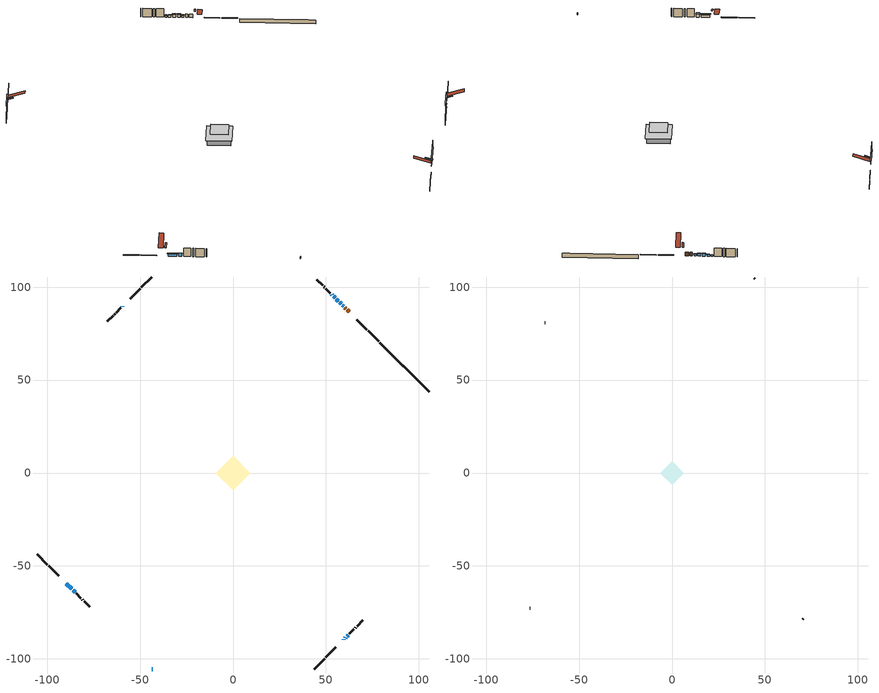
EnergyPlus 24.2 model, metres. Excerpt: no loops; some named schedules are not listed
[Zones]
conditioned space
 floor adiabatic (AdiabaticFloorConstruction): -9.16,0 0,9.16 9.16,0 0,-9.16 z2.75
 floor foundation (Slab1 construction): -6.63,1.58 -1.58,6.63 6.63,-1.58 1.58,-6.63 z-2.03
 wall outside (RimJoist1 construction): 43.69,-105.48 49.28,-99.89 / -105.48,-43.69 -99.89,-49.28 / -43.69,105.48 -49.28,99.89 / 78.31,70.86 72.72,76.45 z0.31:0.61
 wall outside (RimJoist2 construction): 49.94,-99.23 55.37,-93.8 / -99.23,-49.94 -93.8,-55.37 / -49.94,99.23 -55.37,93.8 / 72.07,77.1 66.63,82.54 z0.31:0.61
 wall outside (AdiabaticWallConstruction 1): 62.5,86.67 61.41,87.76 / 60.76,88.41 60.13,89.04 z0.31:2.34
 wall outside (AdiabaticWallConstruction): -43.69,-105.48 -43.32,-105.48 z0.31:1.53; -89.67,-59.5 -86.76,-62.41 z0.31:1.48; -59.5,89.67 -59.71,89.46 / 59.5,-89.67 59.71,-89.46 z0.31:0.67; 59.48,89.69 58.79,90.38 / 54.92,94.25 54.09,95.08 z0.31:1.28; 58.14,91.03 57.33,91.84 / 56.67,92.5 55.58,93.59 z0.31:1.76; 60.36,-88.81 60.76,-88.41 / -86.1,-63.07 -84.99,-64.18 z0.31:2.01; 61.41,-87.76 61.95,-87.22 z0.31:1.89; 53.44,95.73 53.04,96.13 z0.31:1.17
 wall outside (Wall1 construction): 62.61,-86.56 65.08,-84.09 / -84.33,-64.84 -81.86,-67.31 / -60.36,88.81 -62.84,86.33 / 52.39,96.78 49.91,99.26 z0.31:5.19
 wall outside (Wall2 construction): 65.74,-83.43 66.13,-83.04 / -81.2,-67.97 -80.81,-68.36 / -63.49,85.68 -63.89,85.28 / 49.26,99.91 48.86,100.31 z0.31:5.19
 wall outside (Wall3 construction): 66.79,-82.38 69.83,-79.34 / -80.15,-69.02 -77.1,-72.07 / -64.54,84.63 -67.59,81.58 / 48.21,100.96 45.16,104.01 z0.31:5.19
 wall foundation (FoundationWall1 construction): 78.97,70.2,-2.03 78.97,70.2,0.31 102.83,46.34,0.31 102.83,46.34,0.26 105.48,43.69,0.26 105.48,43.69,-2.03
 window (WindowConstruction 9): -43.69,-105.48 -43.32,-105.48 z0.31:1.53
 window (WindowConstruction 8): -89.67,-59.5 -86.76,-62.41 z0.31:1.48
 window (WindowConstruction 10): -59.5,89.67 -59.7,89.47 z0.31:0.66
 window (WindowConstruction 11): 59.5,-89.67 59.7,-89.47 z0.31:0.66
 window (WindowConstruction): 59.48,89.69 58.79,90.38 z0.31:1.28
 window (WindowConstruction 1): 58.14,91.03 57.33,91.84 z0.31:1.76
 window (WindowConstruction 2): 56.67,92.5 55.58,93.59 z0.31:1.76
 window (WindowConstruction 3): 60.36,-88.81 60.76,-88.41 z0.31:2.01
 window (WindowConstruction 4): 61.41,-87.76 61.95,-87.22 z0.31:1.89
 window (WindowConstruction 5): -86.1,-63.07 -84.99,-64.18 z0.31:2.01
 window (WindowConstruction 6): 54.92,94.25 54.09,95.08 z0.31:1.28
 window (WindowConstruction 7): 53.44,95.73 53.04,96.13 z0.31:1.17
 door (Door): 62.5,86.67 61.41,87.76 z0.31:2.34
 door (Door 1): 60.76,88.41 60.13,89.04 z0.31:2.34
 ceiling adiabatic (AdiabaticFloorConstruction): 0,-9.16 9.16,0 0,9.16 -9.16,0 z2.75
 roof outside (Roof2 construction): 58.85,-90.32,5.19 56.77,-88.25,6.17 56.22,-88.8,6.17 58.3,-90.87,5.19; -90.32,-58.85,5.19 -88.25,-56.77,6.17 -88.8,-56.22,6.17 -90.87,-58.3,5.19; -58.85,90.32,5.19 -56.77,88.25,6.17 -56.22,88.8,6.17 -58.3,90.87,5.19; 63.16,86.01,5.19 61.08,83.94,6.17 61.63,83.39,6.17 63.7,85.47,5.19
attic - vented
 floor to conditioned space (Floor1 construction Reversed): -6.29,0 0,6.29 6.29,0 0,-6.29 z5.19
 wall outside (Wall4 construction): 70.49,-78.68 70.65,-78.52 / -76.45,-72.72 -76.29,-72.88 / -68.24,80.93 -68.4,80.77 / 44.5,104.67 44.35,104.82 z0.31:5.19
 roof outside (Roof1 construction): 57.64,-91.53,5.19 51.52,-85.4,8.07 49.91,-87.02,8.07 56.03,-93.14,5.19; -91.53,-57.64,5.19 -85.4,-51.52,8.07 -87.02,-49.91,8.07 -93.14,-56.03,5.19; -57.64,91.53,5.19 -51.52,85.4,8.07 -49.91,87.02,8.07 -56.03,93.14,5.19; 64.36,84.81,5.19 58.24,78.69,8.07 59.85,77.07,8.07 65.97,83.2,5.19
shading: -86.33,-62.84 -90.1,-59.07 -90.42,-59.4 -86.65,-63.17 z2.09; -63.28,85.89 -55.93,93.24 -56.22,93.53 -63.57,86.19 z5.71; 63.28,-85.89 55.93,-93.24 56.22,-93.53 63.57,-86.19 z5.71; 58.58,90.59 59.69,89.48 60.01,89.81 58.91,90.91 z1.57; 57.12,92.05 58.35,90.82 58.67,91.15 57.44,92.38 z2.06; 55.37,93.8 56.88,92.29 57.21,92.61 55.69,94.13 z2.06; 61.4,-87.77 59.72,-89.45 60.04,-89.78 61.73,-88.1 z2.92; 65.18,-83.99 58.18,-90.99 58.51,-91.31 65.51,-84.31 z6.45; -84.88,-64.29 -86.21,-62.96 -87.07,-63.83 -85.74,-65.15 z2.16; 53.99,95.18 55.03,94.14 55.35,94.47 54.31,95.51 z1.43; 52.94,96.23 53.54,95.63 53.87,95.95 53.26,96.56 z1.32
[Building]
Building 1: Terrain=Suburbs
[Site:Location]
Edmonton Intl AP_AB: Latitude {deg}=53.31; Longitude {deg}=-113.58; Time Zone {hr}=-7; Elevation {m}=723; Keep Site Location Information=Yes
[Site:GroundTemperature:Shallow]
-1.56185, -3.61833, -3.78302, -2.80711, 1.11059, 5.01004, 8.39065, 10.5322, 10.7141, 8.97234, 5.67794, 1.89811
[Site:WaterMainsTemperature]
Calculation Method=Schedule; Temperature Schedule=mains temperature schedule
[Material] Roughness=Rough; Thermal Absorptance=0.9
Name | Thickness {m} | Conductivity {W/m-K} | Density {kg/m3} | Specific Heat {J/kg-K} | Solar Absorptance | Visible Absorptance
asphalt or fiberglass shingles | 0.00635 | 0.162714 | 1121.4 | 1465.45 | 0.4 | 0.4
ceiling loosefill ins | 0.254 | 0.0480833 | 16.02 | 1046.75 | 0.7 | 0.7
ceiling stud and cavity | 0.1397 | 0.248704 | 65.682 | 1177.47 | 0.7 | 0.7
concrete 4.0 in. | 0.1016 | 1.803125 | 2242.8 | 837.4 | 0.7 | 0.7
concrete 8.0 in. | 0.2032 | 1.803125 | 2242.8 | 837.4 | 0.7 | 0.7
door material | 0.04445 | 0.053851 | 512.64 | 1214.23 | 0.7 | 0.7
exterior vertical ins | 0.0460229 | 0.029427 | 32.04 | 1214.23 | 0.7 | 0.7
floor covering | 0.0127 | 0.0433444 | 54.468 | 1339.84 | 0.6 | 0.6
floor rigid ins; wall rigid ins 1 | 0.512978 | 0.029427 | 32.04 | 1214.23 | 0.7 | 0.7
floor stud and cavity | 0.1397 | 1.75129 | 37.0049 | 1207.88 | 0.7 | 0.7
furniture material conditioned space 1 | 0.1524 | 0.115458 | 640.8 | 1214.23 | 0.6 | 0.6
gypsum board | 0.0127 | 0.160291 | 801 | 837.4 | 0.6 | 0.6
gypsum board 1 | 0.0127 | 0.160291 | 801 | 837.4 | 0.7 | 0.7
osb sheathing 0.5 in. | 0.0127 | 0.115458 | 512.64 | 1214.23 | 0.7 | 0.7
osb sheathing 0.75 in. | 0.01905 | 0.115458 | 512.64 | 1214.23 | 0.7 | 0.7
osb sheathing 2.0 in. | 0.0508 | 0.115458 | 512.64 | 1214.23 | 0.7 | 0.7
rim joist rigid ins; wall rigid ins | 0.051816 | 0.029427 | 32.04 | 1214.23 | 0.7 | 0.7
rim joist stud and cavity | 0.0508 | 0.0451784 | 125.044 | 1163.47 | 0.6 | 0.6
rim joist stud and cavity 1 | 0.0508 | 0.0407728 | 125.044 | 1163.47 | 0.6 | 0.6
roof rigid ins | 0.103632 | 0.029427 | 32.04 | 1214.23 | 0.7 | 0.7
roof stud and cavity | 0.2032 | 1.03235 | 78.34581 | 1123.46 | 0.7 | 0.7
wall stud and cavity | 0.1397 | 0.230639 | 139.0536 | 1170.24 | 0.7 | 0.7
wall stud and cavity 1 | 0.1397 | 0.309925 | 139.0536 | 1170.24 | 0.7 | 0.7
wall stud and cavity 2 | 0.1397 | 0.272647 | 139.0536 | 1170.24 | 0.7 | 0.7
wall stud and cavity 3 | 0.0889 | 6.9971 | 50.32683 | 1063.81 | 0.6 | 0.6
wall stud and cavity 4 | 0.0889 | 0.380278 | 52.3479 | 1209.89 | 0.7 | 0.7
wall stud and cavity 5 | 0.0889 | 0.391764 | 83.0341 | 1211.67 | 0.7 | 0.7
wood siding | 0.0254 | 0.102417 | 544.68 | 1172.36 | 0.4 | 0.4
wood siding 1 | 0.00254 | 0.102417 | 544.68 | 1172.36 | 0.4 | 0.4
wood siding 2; wood siding 3; wood siding 4 | 0.0254 | 0.102417 | 544.68 | 1172.36 | 0.7 | 0.7
[WindowMaterial:SimpleGlazingSystem]
Name | U-Factor {W/m2-K} | Solar Heat Gain Coefficient
WindowMaterial | 2.27063 | 0.48
WindowMaterial 1 | 2.09632 | 0.63
WindowMaterial 10 | 3.26258 | 0.43
WindowMaterial 2 | 2.08439 | 0.64
WindowMaterial 3 | 2.14004 | 0.58
WindowMaterial 4 | 2.11676 | 0.61
WindowMaterial 5 | 2.07872 | 0.64
WindowMaterial 6 | 2.245649 | 0.51
WindowMaterial 7 | 2.16275 | 0.56
WindowMaterial 8 | 2.17127 | 0.57
WindowMaterial 9 | 2.17013 | 0.55
[Construction]
AdiabaticFloorConstruction: floor stud and cavity, floor rigid ins, osb sheathing 0.75 in., floor covering
AdiabaticWallConstruction: wood siding 3, wall rigid ins 1, wall stud and cavity 4, gypsum board
AdiabaticWallConstruction 1: wood siding 4, wall rigid ins 1, wall stud and cavity 4, gypsum board
Door; Door 1: door material
Floor1 construction Reversed: gypsum board, ceiling stud and cavity, ceiling loosefill ins
FoundationWall1 construction: concrete 8.0 in., gypsum board 1
furniture construction conditioned space 1: furniture material conditioned space 1
PartitionWallConstruction: gypsum board, wall stud and cavity 5, gypsum board
RimJoist1 construction: wood siding 2, osb sheathing 2.0 in., rim joist stud and cavity
RimJoist2 construction: wood siding 2, rim joist rigid ins, osb sheathing 2.0 in., rim joist stud and cavity 1
Roof1 construction: asphalt or fiberglass shingles
Roof2 construction: asphalt or fiberglass shingles, roof rigid ins, osb sheathing 0.75 in., roof stud and cavity, gypsum board
Slab1 construction: concrete 4.0 in.
Wall1 construction: wood siding, wall rigid ins, osb sheathing 0.5 in., wall stud and cavity, gypsum board
Wall2 construction: wood siding, wall rigid ins, osb sheathing 0.5 in., wall stud and cavity 1, gypsum board
Wall3 construction: wood siding, wall rigid ins, osb sheathing 0.5 in., wall stud and cavity 2, gypsum board
Wall4 construction: wood siding 1, wall stud and cavity 3
WindowConstruction: WindowMaterial
WindowConstruction 1: WindowMaterial 1
WindowConstruction 10; WindowConstruction 11: WindowMaterial 10
WindowConstruction 2: WindowMaterial 2
WindowConstruction 3: WindowMaterial 3
WindowConstruction 4: WindowMaterial 4
WindowConstruction 5: WindowMaterial 5
WindowConstruction 6: WindowMaterial 6
WindowConstruction 7: WindowMaterial 7
WindowConstruction 8: WindowMaterial 8
WindowConstruction 9: WindowMaterial 9
[Zone] Multiplier=1; Part of Total Floor Area=Yes
Name | Volume {m3}
attic - vented | 37.0496
conditioned space | 643.2
[Space]
Name | Zone | Volume {m3}
attic - vented 1 | attic - vented | 37.0496
conditioned space 1 | conditioned space | 643.2
[ZoneInfiltration:EffectiveLeakageArea]
infil attic - vented 1: Zone or Space=attic - vented 1; Schedule=Always On Discrete; Effective Air Leakage Area {cm2}=2749.91; Stack Coefficient=0.000539867; Wind Coefficient=1.56987e-05
[ZoneMixing]
whole house fan mix: Zone or Space=attic - vented; Schedule=Always On Continuous; Design Flow Rate Calculation Method=Flow/Zone; Design Flow Rate {m3/s}=0; Source Zone or Space=conditioned space
[SurfaceProperty:ExposedFoundationPerimeter]
Slab1: Exposed Perimeter Calculation Method=TotalExposedPerimeter; Total Exposed Perimeter {m}=37.491
[InternalMass] Zone or ZoneList=conditioned space; Space or SpaceList=conditioned space 1
Name | Construction | Surface Area {m2}
furniture mass conditioned space 1 | furniture construction conditioned space 1 | 100.24
partition wall mass | PartitionWallConstruction | 250.6
[Lights]
interior lighting: Zone or ZoneList or Space or SpaceList=conditioned space 1; Schedule=interior lighting schedule; Design Level Calculation Method=LightingLevel; Lighting Level {W}=343.2; Return Air Fraction=0; Fraction Radiant=0.6; Fraction Visible=0.2; Fraction Replaceable=1
[People]
occupants: Zone or ZoneList or Space or SpaceList=conditioned space 1; Number of People Schedule=occupants schedule; Number of People Calculation Method=People; Number of People=3; Fraction Radiant=0.314171; Sensible Heat Fraction=0.56303; Activity Level Schedule=occupants activity schedule; Carbon Dioxide Generation Rate {m3/s-W}=0; Enable ASHRAE 55 Comfort Warnings=No; Mean Radiant Temperature Calculation Type=EnclosureAveraged
[ElectricEquipment] Zone or ZoneList or Space or SpaceList=conditioned space 1; Design Level Calculation Method=EquipmentLevel
Name | Schedule | Design Level {W} | Fraction Latent | Fraction Radiant | Fraction Lost
clothes dryer | clothes dryer schedule | 140.772 | 0.015 | 0.081 | 0.85
clothes washer | clothes washer schedule | 32.1985 | 0.03 | 0.162 | 0.7
cooking range | cooking range schedule | 215.147 | 0.08 | 0.432 | 0.2
dishwasher | dishwasher schedule | 66.8632 | 0.3 | 0.18 | 0.4
fridge | fridge schedule | 72.9452 | 0 | 0.6 | 0
mech vent bath fan 0 | mech vent bath fan 0 schedule | 50.2 | 0 | 0 | 1
mech vent bath fan 1 | mech vent bath fan 1 schedule | 50.2 | 0 | 0 | 1
mech vent bath fan 2 | mech vent bath fan 2 schedule | 50.2 | 0 | 0 | 1
mech vent house fan | mech vent house fan schedule | 0 | 0 | 0 | 1
mech vent house fan cfis | mech vent house fan cfis schedule | 0 | 0 | 0 | 0
mech vent range fan 0 | mech vent range fan 0 schedule | 57 | 0 | 0 | 1
misc plug loads | misc plug loads schedule | 494.7 | 0.045 | 0.513 | 0.1
whole house fan | Always On Discrete | 0 | 0 | 0 | 1
[OtherEquipment] Zone or ZoneList or Space or SpaceList=conditioned space 1; Design Level Calculation Method=EquipmentLevel
Name | Fuel Type | Schedule | Design Level {W} | Fraction Latent | Fraction Radiant | Fraction Lost
clothes dryer 1 | Electricity | clothes dryer schedule | 0 | 0.015 | 0.081 | 0.85
cooking range 1 | Electricity | cooking range schedule | 0 | 0.08 | 0.432 | 0.2
general water use latent | None | general water use schedule | 62.594 | 1 | 0 | 0
general water use sensible | None | general water use schedule | -61.6891 | 0 | 0.6 | 0
mech vent house fan latent load | None | Always On Discrete | 0 | 1 | 0 | 0
mech vent house fan sensible load | None | Always On Discrete | 0 | 0 | 0 | 0
water heater energy adjustment1 | NaturalGas | Always On Discrete | 0.01 | 0 | 0 | 1
[ZoneInfiltration:DesignFlowRate] Zone or ZoneList or Space or SpaceList=conditioned space 1; Schedule=Always On Discrete; Design Flow Rate Calculation Method=Flow/Zone; Design Flow Rate {m3/s}=0
infil flow; natural vent flow; whole house fan flow
[Foundation:Kiva]
Foundation Kiva 1: Initial Indoor Air Temperature {C}=18; Wall Height Above Grade {m}=0.310012; Wall Depth Below Slab {m}=0.2032; Custom Block Material Name 1=exterior vertical ins; Custom Block Depth 1 {m}=2.34001; Custom Block X Position 1 {m}=0.2159; Custom Block Z Position 1 {m}=0
[Foundation:Kiva:Settings]
Soil Conductivity {W/m-K}=0.849921; Soil Density {kg/m3}=1842.3; Soil Specific Heat {J/kg-K}=418.7; Ground Solar Absorptivity=0.9; Ground Thermal Absorptivity=0.9; Ground Surface Roughness {m}=0.03; Far-Field Width {m}=40; Deep-Ground Boundary Condition=ZeroFlux; Deep-Ground Depth {m}=40; Minimum Cell Dimension {m}=0.2; Maximum Cell Growth Coefficient=3; Simulation Timestep=Timestep
[Exterior:Lights]
exterior lighting: Schedule=exterior lighting schedule; Design Level {W}=75.6
[Schedule:Constant]
Name | Hourly Value
Always On Continuous; mech vent house fan schedule; mech vent house fan cfis schedule; Always On Discrete | 1
occupants activity schedule | 117.228
fridge schedule | 0
[Schedule:Week:Daily]
interior lighting schedule Week Rule - Jan1-Jan27: interior lighting schedule day, interior lighting schedule day, interior lighting schedule day, interior lighting schedule day, interior lighting schedule day, interior lighting schedule day, interior lighting schedule day, interior lighting schedule default day, interior lighting schedule default day, interior lighting schedule default day, interior lighting schedule default day, interior lighting schedule default day
interior lighting schedule Week Rule - Jan28-Feb3: interior lighting schedule day, interior lighting schedule day, interior lighting schedule day, interior lighting schedule day, interior lighting schedule day 1, interior lighting schedule day 1, interior lighting schedule day 1, interior lighting schedule default day, interior lighting schedule default day, interior lighting schedule default day, interior lighting schedule default day, interior lighting schedule default day
interior lighting schedule Week Rule - Feb4-Feb24: interior lighting schedule day 1, interior lighting schedule day 1, interior lighting schedule day 1, interior lighting schedule day 1, interior lighting schedule day 1, interior lighting schedule day 1, interior lighting schedule day 1, interior lighting schedule default day, interior lighting schedule default day, interior lighting schedule default day, interior lighting schedule default day, interior lighting schedule default day
interior lighting schedule Week Rule - Feb25-Mar3: interior lighting schedule day 1, interior lighting schedule day 1, interior lighting schedule day 1, interior lighting schedule day 1, interior lighting schedule day 2, interior lighting schedule day 2, interior lighting schedule day 2, interior lighting schedule default day, interior lighting schedule default day, interior lighting schedule default day, interior lighting schedule default day, interior lighting schedule default day
interior lighting schedule Week Rule - Mar4-Mar31: interior lighting schedule day 2, interior lighting schedule day 2, interior lighting schedule day 2, interior lighting schedule day 2, interior lighting schedule day 2, interior lighting schedule day 2, interior lighting schedule day 2, interior lighting schedule default day, interior lighting schedule default day, interior lighting schedule default day, interior lighting schedule default day, interior lighting schedule default day
interior lighting schedule Week Rule - Apr1-Apr28: interior lighting schedule day 3, interior lighting schedule day 3, interior lighting schedule day 3, interior lighting schedule day 3, interior lighting schedule day 3, interior lighting schedule day 3, interior lighting schedule day 3, interior lighting schedule default day, interior lighting schedule default day, interior lighting schedule default day, interior lighting schedule default day, interior lighting schedule default day
interior lighting schedule Week Rule - Apr29-May5: interior lighting schedule day 3, interior lighting schedule day 3, interior lighting schedule day 4, interior lighting schedule day 4, interior lighting schedule day 4, interior lighting schedule day 4, interior lighting schedule day 4, interior lighting schedule default day, interior lighting schedule default day, interior lighting schedule default day, interior lighting schedule default day, interior lighting schedule default day
interior lighting schedule Week Rule - May6-May26: interior lighting schedule day 4, interior lighting schedule day 4, interior lighting schedule day 4, interior lighting schedule day 4, interior lighting schedule day 4, interior lighting schedule day 4, interior lighting schedule day 4, interior lighting schedule default day, interior lighting schedule default day, interior lighting schedule default day, interior lighting schedule default day, interior lighting schedule default day
interior lighting schedule Week Rule - May27-Jun2: interior lighting schedule day 4, interior lighting schedule day 4, interior lighting schedule day 4, interior lighting schedule day 4, interior lighting schedule day 4, interior lighting schedule day 5, interior lighting schedule day 5, interior lighting schedule default day, interior lighting schedule default day, interior lighting schedule default day, interior lighting schedule default day, interior lighting schedule default day
interior lighting schedule Week Rule - Jun3-Jun30: interior lighting schedule day 5, interior lighting schedule day 5, interior lighting schedule day 5, interior lighting schedule day 5, interior lighting schedule day 5, interior lighting schedule day 5, interior lighting schedule day 5, interior lighting schedule default day, interior lighting schedule default day, interior lighting schedule default day, interior lighting schedule default day, interior lighting schedule default day
interior lighting schedule Week Rule - Jul1-Jul28: interior lighting schedule day 6, interior lighting schedule day 6, interior lighting schedule day 6, interior lighting schedule day 6, interior lighting schedule day 6, interior lighting schedule day 6, interior lighting schedule day 6, interior lighting schedule default day, interior lighting schedule default day, interior lighting schedule default day, interior lighting schedule default day, interior lighting schedule default day
interior lighting schedule Week Rule - Jul29-Aug4: interior lighting schedule day 6, interior lighting schedule day 6, interior lighting schedule day 6, interior lighting schedule day 7, interior lighting schedule day 7, interior lighting schedule day 7, interior lighting schedule day 7, interior lighting schedule default day, interior lighting schedule default day, interior lighting schedule default day, interior lighting schedule default day, interior lighting schedule default day
interior lighting schedule Week Rule - Aug5-Aug25: interior lighting schedule day 7, interior lighting schedule day 7, interior lighting schedule day 7, interior lighting schedule day 7, interior lighting schedule day 7, interior lighting schedule day 7, interior lighting schedule day 7, interior lighting schedule default day, interior lighting schedule default day, interior lighting schedule default day, interior lighting schedule default day, interior lighting schedule default day
interior lighting schedule Week Rule - Aug26-Sep1: interior lighting schedule day 7, interior lighting schedule day 7, interior lighting schedule day 7, interior lighting schedule day 7, interior lighting schedule day 7, interior lighting schedule day 7, interior lighting schedule day 8, interior lighting schedule default day, interior lighting schedule default day, interior lighting schedule default day, interior lighting schedule default day, interior lighting schedule default day
interior lighting schedule Week Rule - Sep2-Sep29: interior lighting schedule day 8, interior lighting schedule day 8, interior lighting schedule day 8, interior lighting schedule day 8, interior lighting schedule day 8, interior lighting schedule day 8, interior lighting schedule day 8, interior lighting schedule default day, interior lighting schedule default day, interior lighting schedule default day, interior lighting schedule default day, interior lighting schedule default day
interior lighting schedule Week Rule - Sep30-Oct6: interior lighting schedule day 8, interior lighting schedule day 9, interior lighting schedule day 9, interior lighting schedule day 9, interior lighting schedule day 9, interior lighting schedule day 9, interior lighting schedule day 9, interior lighting schedule default day, interior lighting schedule default day, interior lighting schedule default day, interior lighting schedule default day, interior lighting schedule default day
interior lighting schedule Week Rule - Oct7-Oct27: interior lighting schedule day 9, interior lighting schedule day 9, interior lighting schedule day 9, interior lighting schedule day 9, interior lighting schedule day 9, interior lighting schedule day 9, interior lighting schedule day 9, interior lighting schedule default day, interior lighting schedule default day, interior lighting schedule default day, interior lighting schedule default day, interior lighting schedule default day
interior lighting schedule Week Rule - Oct28-Nov3: interior lighting schedule day 9, interior lighting schedule day 9, interior lighting schedule day 9, interior lighting schedule day 9, interior lighting schedule day 10, interior lighting schedule day 10, interior lighting schedule day 10, interior lighting schedule default day, interior lighting schedule default day, interior lighting schedule default day, interior lighting schedule default day, interior lighting schedule default day
interior lighting schedule Week Rule - Nov4-Nov24: interior lighting schedule day 10, interior lighting schedule day 10, interior lighting schedule day 10, interior lighting schedule day 10, interior lighting schedule day 10, interior lighting schedule day 10, interior lighting schedule day 10, interior lighting schedule default day, interior lighting schedule default day, interior lighting schedule default day, interior lighting schedule default day, interior lighting schedule default day
interior lighting schedule Week Rule - Nov25-Dec1: interior lighting schedule day 10, interior lighting schedule day 10, interior lighting schedule day 10, interior lighting schedule day 10, interior lighting schedule day 10, interior lighting schedule day 10, interior lighting schedule day 11, interior lighting schedule default day, interior lighting schedule default day, interior lighting schedule default day, interior lighting schedule default day, interior lighting schedule default day
interior lighting schedule Week Rule - Dec2-Dec31: interior lighting schedule day 11, interior lighting schedule day 11, interior lighting schedule day 11, interior lighting schedule day 11, interior lighting schedule day 11, interior lighting schedule day 11, interior lighting schedule day 11, interior lighting schedule default day, interior lighting schedule default day, interior lighting schedule default day, interior lighting schedule default day, interior lighting schedule default day
occupants schedule Week Rule - Jan1-Dec31: occupants schedule day, occupants schedule day, occupants schedule day, occupants schedule day, occupants schedule day, occupants schedule day, occupants schedule day, occupants schedule default day, occupants schedule default day, occupants schedule default day, occupants schedule default day, occupants schedule default day
clothes dryer schedule Week Rule - Jan1-Dec31: clothes dryer schedule day, clothes dryer schedule day, clothes dryer schedule day, clothes dryer schedule day, clothes dryer schedule day, clothes dryer schedule day, clothes dryer schedule day, clothes dryer schedule default day, clothes dryer schedule default day, clothes dryer schedule default day, clothes dryer schedule default day, clothes dryer schedule default day
clothes washer schedule Week Rule - Jan1-Dec31: clothes washer schedule day, clothes washer schedule day, clothes washer schedule day, clothes washer schedule day, clothes washer schedule day, clothes washer schedule day, clothes washer schedule day, clothes washer schedule default day, clothes washer schedule default day, clothes washer schedule default day, clothes washer schedule default day, clothes washer schedule default day
cooking range schedule Week Rule - Jan1-Dec31: cooking range schedule day, cooking range schedule day, cooking range schedule day, cooking range schedule day, cooking range schedule day, cooking range schedule day, cooking range schedule day, cooking range schedule default day, cooking range schedule default day, cooking range schedule default day, cooking range schedule default day, cooking range schedule default day
dishwasher schedule Week Rule - Jan1-Dec31: dishwasher schedule day, dishwasher schedule day, dishwasher schedule day, dishwasher schedule day, dishwasher schedule day, dishwasher schedule day, dishwasher schedule day, dishwasher schedule default day, dishwasher schedule default day, dishwasher schedule default day, dishwasher schedule default day, dishwasher schedule default day
mech vent bath fan 0 schedule Week Rule - Jan1-Dec31: mech vent bath fan 0 schedule day, mech vent bath fan 0 schedule day, mech vent bath fan 0 schedule day, mech vent bath fan 0 schedule day, mech vent bath fan 0 schedule day, mech vent bath fan 0 schedule day, mech vent bath fan 0 schedule day, mech vent bath fan 0 schedule default day, mech vent bath fan 0 schedule default day, mech vent bath fan 0 schedule default day, mech vent bath fan 0 schedule default day, mech vent bath fan 0 schedule default day
mech vent bath fan 1 schedule Week Rule - Jan1-Dec31: mech vent bath fan 1 schedule day, mech vent bath fan 1 schedule day, mech vent bath fan 1 schedule day, mech vent bath fan 1 schedule day, mech vent bath fan 1 schedule day, mech vent bath fan 1 schedule day, mech vent bath fan 1 schedule day, mech vent bath fan 1 schedule default day, mech vent bath fan 1 schedule default day, mech vent bath fan 1 schedule default day, mech vent bath fan 1 schedule default day, mech vent bath fan 1 schedule default day
mech vent bath fan 2 schedule Week Rule - Jan1-Dec31: mech vent bath fan 2 schedule day, mech vent bath fan 2 schedule day, mech vent bath fan 2 schedule day, mech vent bath fan 2 schedule day, mech vent bath fan 2 schedule day, mech vent bath fan 2 schedule day, mech vent bath fan 2 schedule day, mech vent bath fan 2 schedule default day, mech vent bath fan 2 schedule default day, mech vent bath fan 2 schedule default day, mech vent bath fan 2 schedule default day, mech vent bath fan 2 schedule default day
mech vent range fan 0 schedule Week Rule - Jan1-Dec31: mech vent range fan 0 schedule day, mech vent range fan 0 schedule day, mech vent range fan 0 schedule day, mech vent range fan 0 schedule day, mech vent range fan 0 schedule day, mech vent range fan 0 schedule day, mech vent range fan 0 schedule day, mech vent range fan 0 schedule default day, mech vent range fan 0 schedule default day, mech vent range fan 0 schedule default day, mech vent range fan 0 schedule default day, mech vent range fan 0 schedule default day
misc plug loads schedule Week Rule - Jan1-Dec31: misc plug loads schedule day, misc plug loads schedule day, misc plug loads schedule day, misc plug loads schedule day, misc plug loads schedule day, misc plug loads schedule day, misc plug loads schedule day, misc plug loads schedule default day, misc plug loads schedule default day, misc plug loads schedule default day, misc plug loads schedule default day, misc plug loads schedule default day
general water use schedule Week Rule - Jan1-Dec31: general water use schedule day, general water use schedule day, general water use schedule day, general water use schedule day, general water use schedule day, general water use schedule day, general water use schedule day, general water use schedule default day, general water use schedule default day, general water use schedule default day, general water use schedule default day, general water use schedule default day
exterior lighting schedule Week Rule - Jan1-Jan27: exterior lighting schedule day, exterior lighting schedule day, exterior lighting schedule day, exterior lighting schedule day, exterior lighting schedule day, exterior lighting schedule day, exterior lighting schedule day, exterior lighting schedule default day, exterior lighting schedule default day, exterior lighting schedule default day, exterior lighting schedule default day, exterior lighting schedule default day
exterior lighting schedule Week Rule - Jan28-Feb3: exterior lighting schedule day, exterior lighting schedule day, exterior lighting schedule day, exterior lighting schedule day, exterior lighting schedule day 1, exterior lighting schedule day 1, exterior lighting schedule day 1, exterior lighting schedule default day, exterior lighting schedule default day, exterior lighting schedule default day, exterior lighting schedule default day, exterior lighting schedule default day
exterior lighting schedule Week Rule - Feb4-Feb24: exterior lighting schedule day 1, exterior lighting schedule day 1, exterior lighting schedule day 1, exterior lighting schedule day 1, exterior lighting schedule day 1, exterior lighting schedule day 1, exterior lighting schedule day 1, exterior lighting schedule default day, exterior lighting schedule default day, exterior lighting schedule default day, exterior lighting schedule default day, exterior lighting schedule default day
exterior lighting schedule Week Rule - Feb25-Mar3: exterior lighting schedule day 1, exterior lighting schedule day 1, exterior lighting schedule day 1, exterior lighting schedule day 1, exterior lighting schedule day 2, exterior lighting schedule day 2, exterior lighting schedule day 2, exterior lighting schedule default day, exterior lighting schedule default day, exterior lighting schedule default day, exterior lighting schedule default day, exterior lighting schedule default day
exterior lighting schedule Week Rule - Mar4-Mar31: exterior lighting schedule day 2, exterior lighting schedule day 2, exterior lighting schedule day 2, exterior lighting schedule day 2, exterior lighting schedule day 2, exterior lighting schedule day 2, exterior lighting schedule day 2, exterior lighting schedule default day, exterior lighting schedule default day, exterior lighting schedule default day, exterior lighting schedule default day, exterior lighting schedule default day
exterior lighting schedule Week Rule - Apr1-Apr28: exterior lighting schedule day 3, exterior lighting schedule day 3, exterior lighting schedule day 3, exterior lighting schedule day 3, exterior lighting schedule day 3, exterior lighting schedule day 3, exterior lighting schedule day 3, exterior lighting schedule default day, exterior lighting schedule default day, exterior lighting schedule default day, exterior lighting schedule default day, exterior lighting schedule default day
exterior lighting schedule Week Rule - Apr29-May5: exterior lighting schedule day 3, exterior lighting schedule day 3, exterior lighting schedule day 4, exterior lighting schedule day 4, exterior lighting schedule day 4, exterior lighting schedule day 4, exterior lighting schedule day 4, exterior lighting schedule default day, exterior lighting schedule default day, exterior lighting schedule default day, exterior lighting schedule default day, exterior lighting schedule default day
exterior lighting schedule Week Rule - May6-May26: exterior lighting schedule day 4, exterior lighting schedule day 4, exterior lighting schedule day 4, exterior lighting schedule day 4, exterior lighting schedule day 4, exterior lighting schedule day 4, exterior lighting schedule day 4, exterior lighting schedule default day, exterior lighting schedule default day, exterior lighting schedule default day, exterior lighting schedule default day, exterior lighting schedule default day
exterior lighting schedule Week Rule - May27-Jun2: exterior lighting schedule day 4, exterior lighting schedule day 4, exterior lighting schedule day 4, exterior lighting schedule day 4, exterior lighting schedule day 4, exterior lighting schedule day 5, exterior lighting schedule day 5, exterior lighting schedule default day, exterior lighting schedule default day, exterior lighting schedule default day, exterior lighting schedule default day, exterior lighting schedule default day
[Schedule:Year]
interior lighting schedule: interior lighting schedule Week Rule - Jan1-Jan27, 1, 1, 1, 27, interior lighting schedule Week Rule - Jan28-Feb3, 1, 28, 2, 3, interior lighting schedule Week Rule - Feb4-Feb24, 2, 4, 2, 24, interior lighting schedule Week Rule - Feb25-Mar3, 2, 25, 3, 3, interior lighting schedule Week Rule - Mar4-Mar31, 3, 4, 3, 31, interior lighting schedule Week Rule - Apr1-Apr28, 4, 1, 4, 28, interior lighting schedule Week Rule - Apr29-May5, 4, 29, 5, 5, interior lighting schedule Week Rule - May6-May26, 5, 6, 5, 26, interior lighting schedule Week Rule - May27-Jun2, 5, 27, 6, 2, interior lighting schedule Week Rule - Jun3-Jun30, 6, 3, 6, 30, interior lighting schedule Week Rule - Jul1-Jul28, 7, 1, 7, 28, interior lighting schedule Week Rule - Jul29-Aug4, 7, 29, 8, 4, interior lighting schedule Week Rule - Aug5-Aug25, 8, 5, 8, 25, interior lighting schedule Week Rule - Aug26-Sep1, 8, 26, 9, 1, interior lighting schedule Week Rule - Sep2-Sep29, 9, 2, 9, 29, interior lighting schedule Week Rule - Sep30-Oct6, 9, 30, 10, 6, interior lighting schedule Week Rule - Oct7-Oct27, 10, 7, 10, 27, interior lighting schedule Week Rule - Oct28-Nov3, 10, 28, 11, 3, interior lighting schedule Week Rule - Nov4-Nov24, 11, 4, 11, 24, interior lighting schedule Week Rule - Nov25-Dec1, 11, 25, 12, 1, interior lighting schedule Week Rule - Dec2-Dec31, 12, 2, 12, 31
occupants schedule: occupants schedule Week Rule - Jan1-Dec31, 1, 1, 12, 31
clothes dryer schedule: clothes dryer schedule Week Rule - Jan1-Dec31, 1, 1, 12, 31
clothes washer schedule: clothes washer schedule Week Rule - Jan1-Dec31, 1, 1, 12, 31
cooking range schedule: cooking range schedule Week Rule - Jan1-Dec31, 1, 1, 12, 31
dishwasher schedule: dishwasher schedule Week Rule - Jan1-Dec31, 1, 1, 12, 31
mech vent bath fan 0 schedule: mech vent bath fan 0 schedule Week Rule - Jan1-Dec31, 1, 1, 12, 31
mech vent bath fan 1 schedule: mech vent bath fan 1 schedule Week Rule - Jan1-Dec31, 1, 1, 12, 31
mech vent bath fan 2 schedule: mech vent bath fan 2 schedule Week Rule - Jan1-Dec31, 1, 1, 12, 31
mech vent range fan 0 schedule: mech vent range fan 0 schedule Week Rule - Jan1-Dec31, 1, 1, 12, 31
misc plug loads schedule: misc plug loads schedule Week Rule - Jan1-Dec31, 1, 1, 12, 31
general water use schedule: general water use schedule Week Rule - Jan1-Dec31, 1, 1, 12, 31
exterior lighting schedule: exterior lighting schedule Week Rule - Jan1-Jan27, 1, 1, 1, 27, exterior lighting schedule Week Rule - Jan28-Feb3, 1, 28, 2, 3, exterior lighting schedule Week Rule - Feb4-Feb24, 2, 4, 2, 24, exterior lighting schedule Week Rule - Feb25-Mar3, 2, 25, 3, 3, exterior lighting schedule Week Rule - Mar4-Mar31, 3, 4, 3, 31, exterior lighting schedule Week Rule - Apr1-Apr28, 4, 1, 4, 28, exterior lighting schedule Week Rule - Apr29-May5, 4, 29, 5, 5, exterior lighting schedule Week Rule - May6-May26, 5, 6, 5, 26, exterior lighting schedule Week Rule - May27-Jun2, 5, 27, 6, 2, exterior lighting schedule Week Rule - Jun3-Jun30, 6, 3, 6, 30, exterior lighting schedule Week Rule - Jul1-Jul28, 7, 1, 7, 28, exterior lighting schedule Week Rule - Jul29-Aug4, 7, 29, 8, 4, exterior lighting schedule Week Rule - Aug5-Aug25, 8, 5, 8, 25, exterior lighting schedule Week Rule - Aug26-Sep1, 8, 26, 9, 1, exterior lighting schedule Week Rule - Sep2-Sep29, 9, 2, 9, 29, exterior lighting schedule Week Rule - Sep30-Oct6, 9, 30, 10, 6, exterior lighting schedule Week Rule - Oct7-Oct27, 10, 7, 10, 27, exterior lighting schedule Week Rule - Oct28-Nov3, 10, 28, 11, 3, exterior lighting schedule Week Rule - Nov4-Nov24, 11, 4, 11, 24, exterior lighting schedule Week Rule - Nov25-Dec1, 11, 25, 12, 1, exterior lighting schedule Week Rule - Dec2-Dec31, 12, 2, 12, 31
[Schedule:Compact]
mains temperature schedule: Through: 01/01, For: AllDays, Until: 24:00, 3.97167, Through: 01/02, For: AllDays, Until: 24:00, 3.90778, Through: 01/03, For: AllDays, Until: 24:00, 3.84556, Through: 01/04, For: AllDays, Until: 24:00, 3.78389, Through: 01/05, For: AllDays, Until: 24:00, 3.72278, Through: 01/06, For: AllDays, Until: 24:00, 3.66278, Through: 01/07, For: AllDays, Until: 24:00, 3.60389, Through: 01/08, For: AllDays, Until: 24:00, 3.54556, Through: 01/09, For: AllDays, Until: 24:00, 3.48833, Through: 01/10, For: AllDays, Until: 24:00, 3.43167, Through: 01/11, For: AllDays, Until: 24:00, 3.37611, Through: 01/12, For: AllDays, Until: 24:00, 3.32167, Through: 01/13, For: AllDays, Until: 24:00, 3.26833, Through: 01/14, For: AllDays, Until: 24:00, 3.21556, Through: 01/15, For: AllDays, Until: 24:00, 3.16444, Through: 01/16, For: AllDays, Until: 24:00, 3.11389, Through: 01/17, For: AllDays, Until: 24:00, 3.06444, Through: 01/18, For: AllDays, Until: 24:00, 3.01611, Through: 01/19, For: AllDays, Until: 24:00, 2.96889, Through: 01/20, For: AllDays, Until: 24:00, 2.92278, Through: 01/21, For: AllDays, Until: 24:00, 2.87722, Through: 01/22, For: AllDays, Until: 24:00, 2.83333, Through: 01/23, For: AllDays, Until: 24:00, 2.79056, Through: 01/24, For: AllDays, Until: 24:00, 2.74889, Through: 01/25, For: AllDays, Until: 24:00, 2.70833, Through: 01/26, For: AllDays, Until: 24:00, 2.66889, Through: 01/27, For: AllDays, Until: 24:00, 2.63056, Through: 01/28, For: AllDays, Until: 24:00, 2.59333, Through: 01/29, For: AllDays, Until: 24:00, 2.55778, Through: 01/30, For: AllDays, Until: 24:00, 2.52278, Through: 01/31, For: AllDays, Until: 24:00, 2.48944, Through: 02/01, For: AllDays, Until: 24:00, 2.45722, Through: 02/02, For: AllDays, Until: 24:00, 2.42611, Through: 02/03, For: AllDays, Until: 24:00, 2.39667, Through: 02/04, For: AllDays, Until: 24:00, 2.36833, Through: 02/05, For: AllDays, Until: 24:00, 2.34111, Through: 02/06, For: AllDays, Until: 24:00, 2.315, Through: 02/07, For: AllDays, Until: 24:00, 2.29056, Through: 02/08, For: AllDays, Until: 24:00, 2.26722, Through: 02/09, For: AllDays, Until: 24:00, 2.245, Through: 02/10, For: AllDays, Until: 24:00, 2.22444, Through: 02/11, For: AllDays, Until: 24:00, 2.20444, Through: 02/12, For: AllDays, Until: 24:00, 2.18667, Through: 02/13, For: AllDays, Until: 24:00, 2.17, Through: 02/14, For: AllDays, Until: 24:00, 2.15444, Through: 02/15, For: AllDays, Until: 24:00, 2.14, Through: 02/16, For: AllDays, Until: 24:00, 2.12722, Through: 02/17, For: AllDays, Until: 24:00, 2.11556, Through: 02/18, For: AllDays, Until: 24:00, 2.10556, Through: 02/19, For: AllDays, Until: 24:00, 2.09667, Through: 02/20, For: AllDays, Until: 24:00, 2.08889, Through: 02/21, For: AllDays, Until: 24:00, 2.08278, Through: 02/22, For: AllDays, Until: 24:00, 2.07833, Through: 02/23, For: AllDays, Until: 24:00, 2.07444, Through: 02/24, For: AllDays, Until: 24:00, 2.07278, Through: 02/25, For: AllDays, Until: 24:00, 2.07167, Through: 02/26, For: AllDays, Until: 24:00, 2.07222, Through: 02/27, For: AllDays, Until: 24:00, 2.07444, Through: 02/28, For: AllDays, Until: 24:00, 2.07778, Through: 03/01, For: AllDays, Until: 24:00, 2.08222, Through: 03/02, For: AllDays, Until: 24:00, 2.08833, Through: 03/03, For: AllDays, Until: 24:00, 2.09556, Through: 03/04, For: AllDays, Until: 24:00, 2.10444, Through: 03/05, For: AllDays, Until: 24:00, 2.11444, Through: 03/06, For: AllDays, Until: 24:00, 2.12556, Through: 03/07, For: AllDays, Until: 24:00, 2.13833, Through: 03/08, For: AllDays, Until: 24:00, 2.15278, Through: 03/09, For: AllDays, Until: 24:00, 2.16778, Through: 03/10, For: AllDays, Until: 24:00, 2.18444, Through: 03/11, For: AllDays, Until: 24:00, 2.20278, Through: 03/12, For: AllDays, Until: 24:00, 2.22167, Through: 03/13, For: AllDays, Until: 24:00, 2.24278, Through: 03/14, For: AllDays, Until: 24:00, 2.26444, Through: 03/15, For: AllDays, Until: 24:00, 2.28778, Through: 03/16, For: AllDays, Until: 24:00, 2.31222, Through: 03/17, For: AllDays, Until: 24:00, 2.33778, Through: 03/18, For: AllDays, Until: 24:00, 2.365, Through: 03/19, For: AllDays, Until: 24:00, 2.39333, Through: 03/20, For: AllDays, Until: 24:00, 2.42278, Through: 03/21, For: AllDays, Until: 24:00, 2.45389, Through: 03/22, For: AllDays, Until: 24:00, 2.48611, Through: 03/23, For: AllDays, Until: 24:00, 2.51889, Through: 03/24, For: AllDays, Until: 24:00, 2.55389, Through: 03/25, For: AllDays, Until: 24:00, 2.58944, Through: 03/26, For: AllDays, Until: 24:00, 2.62611, Through: 03/27, For: AllDays, Until: 24:00, 2.66444, Through: 03/28, For: AllDays, Until: 24:00, 2.70389, Through: 03/29, For: AllDays, Until: 24:00, 2.74389, Through: 03/30, For: AllDays, Until: 24:00, 2.78556, Through: 03/31, For: AllDays, Until: 24:00, 2.82833, Through: 04/01, For: AllDays, Until: 24:00, 2.87222, Through: 04/02, For: AllDays, Until: 24:00, 2.91722, Through: 04/03, For: AllDays, Until: 24:00, 2.96333, Through: 04/04, For: AllDays, Until: 24:00, 3.01056, Through: 04/05, For: AllDays, Until: 24:00, 3.05889, Through: 04/06, For: AllDays, Until: 24:00, 3.10833, Through: 04/07, For: AllDays, Until: 24:00, 3.15833, Through: 04/08, For: AllDays, Until: 24:00, 3.21, Through: 04/09, For: AllDays, Until: 24:00, 3.26222, Through: 04/10, For: AllDays, Until: 24:00, 3.31556, Through: 04/11, For: AllDays, Until: 24:00, 3.37, Through: 04/12, For: AllDays, Until: 24:00, 3.42556, Through: 04/13, For: AllDays, Until: 24:00, 3.48167, Through: 04/14, For: AllDays, Until: 24:00, 3.53889, Through: 04/15, For: AllDays, Until: 24:00, 3.59722, Through: 04/16, For: AllDays, Until: 24:00, 3.65611, Through: 04/17, For: AllDays, Until: 24:00, 3.71611, Through: 04/18, For: AllDays, Until: 24:00, 3.77667, Through: 04/19, For: AllDays, Until: 24:00, 3.83833, Through: 04/20, For: AllDays, Until: 24:00, 3.90111, Through: 04/21, For: AllDays, Until: 24:00, 3.96444, Through: 04/22, For: AllDays, Until: 24:00, 4.02833, Through: 04/23, For: AllDays, Until: 24:00, 4.09333, Through: 04/24, For: AllDays, Until: 24:00, 4.15889, Through: 04/25, For: AllDays, Until: 24:00, 4.225, Through: 04/26, For: AllDays, Until: 24:00, 4.29222, Through: 04/27, For: AllDays, Until: 24:00, 4.36, Through: 04/28, For: AllDays, Until: 24:00, 4.42833, Through: 04/29, For: AllDays, Until: 24:00, 4.49722, Through: 04/30, For: AllDays, Until: 24:00, 4.56667, Through: 05/01, For: AllDays, Until: 24:00, 4.63722, Through: 05/02, For: AllDays, Until: 24:00, 4.70833, Through: 05/03, For: AllDays, Until: 24:00, 4.77944, Through: 05/04, For: AllDays, Until: 24:00, 4.85167, Through: 05/05, For: AllDays, Until: 24:00, 4.92389, Through: 05/06, For: AllDays, Until: 24:00, 4.99722, Through: 05/07, For: AllDays, Until: 24:00, 5.07056, Through: 05/08, For: AllDays, Until: 24:00, 5.145, Through: 05/09, For: AllDays, Until: 24:00, 5.21944, Through: 05/10, For: AllDays, Until: 24:00, 5.29389, Through: 05/11, For: AllDays, Until: 24:00, 5.36944, Through: 05/12, For: AllDays, Until: 24:00, 5.445, Through: 05/13, For: AllDays, Until: 24:00, 5.52111, Through: 05/14, For: AllDays, Until: 24:00, 5.59722, Through: 05/15, For: AllDays, Until: 24:00, 5.67389, Through: 05/16, For: AllDays, Until: 24:00, 5.75056, Through: 05/17, For: AllDays, Until: 24:00, 5.82778, Through: 05/18, For: AllDays, Until: 24:00, 5.90556, Through: 05/19, For: AllDays, Until: 24:00, 5.98278, Through: 05/20, For: AllDays, Until: 24:00, 6.06056, Through: 05/21, For: AllDays, Until: 24:00, 6.13889, Through: 05/22, For: AllDays, Until: 24:00, 6.21667, Through: 05/23, For: AllDays, Until: 24:00, 6.295, Through: 05/24, For: AllDays, Until: 24:00, 6.37333, Through: 05/25, For: AllDays, Until: 24:00, 6.45222, Through: 05/26, For: AllDays, Until: 24:00, 6.53056, Through: 05/27, For: AllDays, Until: 24:00, 6.60889, Through: 05/28, For: AllDays, Until: 24:00, 6.68778, Through: 05/29, For: AllDays, Until: 24:00, 6.76611, Through: 05/30, For: AllDays, Until: 24:00, 6.84444, Through: 05/31, For: AllDays, Until: 24:00, 6.92278, Through: 06/01, For: AllDays, Until: 24:00, 7.00111, Through: 06/02, For: AllDays, Until: 24:00, 7.07944, Through: 06/03, For: AllDays, Until: 24:00, 7.15778, Through: 06/04, For: AllDays, Until: 24:00, 7.23556, Through: 06/05, For: AllDays, Until: 24:00, 7.31333, Through: 06/06, For: AllDays, Until: 24:00, 7.39056, Through: 06/07, For: AllDays, Until: 24:00, 7.46833, Through: 06/08, For: AllDays, Until: 24:00, 7.545, Through: 06/09, For: AllDays, Until: 24:00, 7.62222, Through: 06/10, For: AllDays, Until: 24:00, 7.69833, Through: 06/11, For: AllDays, Until: 24:00, 7.775, Through: 06/12, For: AllDays, Until: 24:00, 7.85056, Through: 06/13, For: AllDays, Until: 24:00, 7.92611, Through: 06/14, For: AllDays, Until: 24:00, 8.00111, Through: 06/15, For: AllDays, Until: 24:00, 8.07611, Through: 06/16, For: AllDays, Until: 24:00, 8.15056, Through: 06/17, For: AllDays, Until: 24:00, 8.22389, Through: 06/18, For: AllDays, Until: 24:00, 8.29778, Through: 06/19, For: AllDays, Until: 24:00, 8.37056, Through: 06/20, For: AllDays, Until: 24:00, 8.44278, Through: 06/21, For: AllDays, Until: 24:00, 8.51444, Through: 06/22, For: AllDays, Until: 24:00, 8.58611, Through: 06/23, For: AllDays, Until: 24:00, 8.65667, Through: 06/24, For: AllDays, Until: 24:00, 8.72667, Through: 06/25, For: AllDays, Until: 24:00, 8.79611, Through: 06/26, For: AllDays, Until: 24:00, 8.865, Through: 06/27, For: AllDays, Until: 24:00, 8.93333, Through: 06/28, For: AllDays, Until: 24:00, 9.00056, Through: 06/29, For: AllDays, Until: 24:00, 9.06778, Through: 06/30, For: AllDays, Until: 24:00, 9.13333, Through: 07/01, For: AllDays, Until: 24:00, 9.19889, Through: 07/02, For: AllDays, Until: 24:00, 9.26333, Through: 07/03, For: AllDays, Until: 24:00, 9.32722, Through: 07/04, For: AllDays, Until: 24:00, 9.39056, Through: 07/05, For: AllDays, Until: 24:00, 9.45278, Through: 07/06, For: AllDays, Until: 24:00, 9.51389, Through: 07/07, For: AllDays, Until: 24:00, 9.57444, Through: 07/08, For: AllDays, Until: 24:00, 9.63389, Through: 07/09, For: AllDays, Until: 24:00, 9.69278, Through: 07/10, For: AllDays, Until: 24:00, 9.75056, Through: 07/11, For: AllDays, Until: 24:00, 9.80778, Through: 07/12, For: AllDays, Until: 24:00, 9.86333, Through: 07/13, For: AllDays, Until: 24:00, 9.91833, Through: 07/14, For: AllDays, Until: 24:00, 9.97278, Through: 07/15, For: AllDays, Until: 24:00, 10.0256, Through: 07/16, For: AllDays, Until: 24:00, 10.0778, Through: 07/17, For: AllDays, Until: 24:00, 10.1289, Through: 07/18, For: AllDays, Until: 24:00, 10.1789, Through: 07/19, For: AllDays, Until: 24:00, 10.2278, Through: 07/20, For: AllDays, Until: 24:00, 10.2756, Through: 07/21, For: AllDays, Until: 24:00, 10.3222, Through: 07/22, For: AllDays, Until: 24:00, 10.3683, Through: 07/23, For: AllDays, Until: 24:00, 10.4128, Through: 07/24, For: AllDays, Until: 24:00, 10.4561, Through: 07/25, For: AllDays, Until: 24:00, 10.4989, Through: 07/26, For: AllDays, Until: 24:00, 10.54, Through: 07/27, For: AllDays, Until: 24:00, 10.58, Through: 07/28, For: AllDays, Until: 24:00, 10.6189, Through: 07/29, For: AllDays, Until: 24:00, 10.6567, Through: 07/30, For: AllDays, Until: 24:00, 10.6928, Through: 07/31, For: AllDays, Until: 24:00, 10.7283, Through: 08/01, For: AllDays, Until: 24:00, 10.7622, Through: 08/02, For: AllDays, Until: 24:00, 10.7956, Through: 08/03, For: AllDays, Until: 24:00, 10.8272, Through: 08/04, For: AllDays, Until: 24:00, 10.8572, Through: 08/05, For: AllDays, Until: 24:00, 10.8867, Through: 08/06, For: AllDays, Until: 24:00, 10.9144, Through: 08/07, For: AllDays, Until: 24:00, 10.9411, Through: 08/08, For: AllDays, Until: 24:00, 10.9667, Through: 08/09, For: AllDays, Until: 24:00, 10.9906, Through: 08/10, For: AllDays, Until: 24:00, 11.0133, Through: 08/11, For: AllDays, Until: 24:00, 11.035, Through: 08/12, For: AllDays, Until: 24:00, 11.055, Through: 08/13, For: AllDays, Until: 24:00, 11.0739, Through: 08/14, For: AllDays, Until: 24:00, 11.0917, Through: 08/15, For: AllDays, Until: 24:00, 11.1078, Through: 08/16, For: AllDays, Until: 24:00, 11.1228, Through: 08/17, For: AllDays, Until: 24:00, 11.1361, Through: 08/18, For: AllDays, Until: 24:00, 11.1483, Through: 08/19, For: AllDays, Until: 24:00, 11.1594, Through: 08/20, For: AllDays, Until: 24:00, 11.1689, Through: 08/21, For: AllDays, Until: 24:00, 11.1772, Through: 08/22, For: AllDays, Until: 24:00, 11.1844, Through: 08/23, For: AllDays, Until: 24:00, 11.19, Through: 08/24, For: AllDays, Until: 24:00, 11.1939, Through: 08/25, For: AllDays, Until: 24:00, 11.1967, Through: 08/26, For: AllDays, Until: 24:00, 11.1983, Through: 08/27, For: AllDays, Until: 24:00, 11.1983, Through: 08/28, For: AllDays, Until: 24:00, 11.1972, Through: 08/29, For: AllDays, Until: 24:00, 11.195, Through: 08/30, For: AllDays, Until: 24:00, 11.1911, Through: 08/31, For: AllDays, Until: 24:00, 11.1856, Through: 09/01, For: AllDays, Until: 24:00, 11.1789, Through: 09/02, For: AllDays, Until: 24:00, 11.1711, Through: 09/03, For: AllDays, Until: 24:00, 11.1617, Through: 09/04, For: AllDays, Until: 24:00, 11.1511, Through: 09/05, For: AllDays, Until: 24:00, 11.1394, Through: 09/06, For: AllDays, Until: 24:00, 11.1261, Through: 09/07, For: AllDays, Until: 24:00, 11.1111, Through: 09/08, For: AllDays, Until: 24:00, 11.0956, Through: 09/09, For: AllDays, Until: 24:00, 11.0778, Through: 09/10, For: AllDays, Until: 24:00, 11.0594, Through: 09/11, For: AllDays, Until: 24:00, 11.0394, Through: 09/12, For: AllDays, Until: 24:00, 11.0183, Through: 09/13, For: AllDays, Until: 24:00, 10.9961, Through: 09/14, For: AllDays, Until: 24:00, 10.9722, Through: 09/15, For: AllDays, Until: 24:00, 10.9472, Through: 09/16, For: AllDays, Until: 24:00, 10.9206, Through: 09/17, For: AllDays, Until: 24:00, 10.8928, Through: 09/18, For: AllDays, Until: 24:00, 10.8639, Through: 09/19, For: AllDays, Until: 24:00, 10.8339, Through: 09/20, For: AllDays, Until: 24:00, 10.8028, Through: 09/21, For: AllDays, Until: 24:00, 10.77, Through: 09/22, For: AllDays, Until: 24:00, 10.7361, Through: 09/23, For: AllDays, Until: 24:00, 10.7011, Through: 09/24, For: AllDays, Until: 24:00, 10.665, Through: 09/25, For: AllDays, Until: 24:00, 10.6272, Through: 09/26, For: AllDays, Until: 24:00, 10.5889, Through: 09/27, For: AllDays, Until: 24:00, 10.5489, Through: 09/28, For: AllDays, Until: 24:00, 10.5078, Through: 09/29, For: AllDays, Until: 24:00, 10.4661, Through: 09/30, For: AllDays, Until: 24:00, 10.4228, Through: 10/01, For: AllDays, Until: 24:00, 10.3783, Through: 10/02, For: AllDays, Until: 24:00, 10.3328, Through: 10/03, For: AllDays, Until: 24:00, 10.2861, Through: 10/04, For: AllDays, Until: 24:00, 10.2383, Through: 10/05, For: AllDays, Until: 24:00, 10.19, Through: 10/06, For: AllDays, Until: 24:00, 10.14, Through: 10/07, For: AllDays, Until: 24:00, 10.0894, Through: 10/08, For: AllDays, Until: 24:00, 10.0372, Through: 10/09, For: AllDays, Until: 24:00, 9.98444, Through: 10/10, For: AllDays, Until: 24:00, 9.93056, Through: 10/11, For: AllDays, Until: 24:00, 9.87611, Through: 10/12, For: AllDays, Until: 24:00, 9.82, Through: 10/13, For: AllDays, Until: 24:00, 9.76333, Through: 10/14, For: AllDays, Until: 24:00, 9.70611, Through: 10/15, For: AllDays, Until: 24:00, 9.64722, Through: 10/16, For: AllDays, Until: 24:00, 9.58778, Through: 10/17, For: AllDays, Until: 24:00, 9.52778, Through: 10/18, For: AllDays, Until: 24:00, 9.46667, Through: 10/19, For: AllDays, Until: 24:00, 9.40444, Through: 10/20, For: AllDays, Until: 24:00, 9.34167, Through: 10/21, For: AllDays, Until: 24:00, 9.27778, Through: 10/22, For: AllDays, Until: 24:00, 9.21333, Through: 10/23, For: AllDays, Until: 24:00, 9.14833, Through: 10/24, For: AllDays, Until: 24:00, 9.08222, Through: 10/25, For: AllDays, Until: 24:00, 9.01556, Through: 10/26, For: AllDays, Until: 24:00, 8.94833, Through: 10/27, For: AllDays, Until: 24:00, 8.88056, Through: 10/28, For: AllDays, Until: 24:00, 8.81167, Through: 10/29, For: AllDays, Until: 24:00, 8.74222, Through: 10/30, For: AllDays, Until: 24:00, 8.67222, Through: 10/31, For: AllDays, Until: 24:00, 8.60167, Through: 11/01, For: AllDays, Until: 24:00, 8.53056, Through: 11/02, For: AllDays, Until: 24:00, 8.45889, Through: 11/03, For: AllDays, Until: 24:00, 8.38667, Through: 11/04, For: AllDays, Until: 24:00, 8.31389, Through: 11/05, For: AllDays, Until: 24:00, 8.24056, Through: 11/06, For: AllDays, Until: 24:00, 8.16667, Through: 11/07, For: AllDays, Until: 24:00, 8.09278, Through: 11/08, For: AllDays, Until: 24:00, 8.01833, Through: 11/09, For: AllDays, Until: 24:00, 7.94278, Through: 11/10, For: AllDays, Until: 24:00, 7.86778, Through: 11/11, For: AllDays, Until: 24:00, 7.79167, Through: 11/12, For: AllDays, Until: 24:00, 7.71556, Through: 11/13, For: AllDays, Until: 24:00, 7.63944, Through: 11/14, For: AllDays, Until: 24:00, 7.56222, Through: 11/15, For: AllDays, Until: 24:00, 7.48556, Through: 11/16, For: AllDays, Until: 24:00, 7.40833, Through: 11/17, For: AllDays, Until: 24:00, 7.33056, Through: 11/18, For: AllDays, Until: 24:00, 7.25278, Through: 11/19, For: AllDays, Until: 24:00, 7.175, Through: 11/20, For: AllDays, Until: 24:00, 7.09722, Through: 11/21, For: AllDays, Until: 24:00, 7.01889, Through: 11/22, For: AllDays, Until: 24:00, 6.94056, Through: 11/23, For: AllDays, Until: 24:00, 6.86222, Through: 11/24, For: AllDays, Until: 24:00, 6.78389, Through: 11/25, For: AllDays, Until: 24:00, 6.705, Through: 11/26, For: AllDays, Until: 24:00, 6.62667, Through: 11/27, For: AllDays, Until: 24:00, 6.54833, Through: 11/28, For: AllDays, Until: 24:00, 6.46944, Through: 11/29, For: AllDays, Until: 24:00, 6.39111, Through: 11/30, For: AllDays, Until: 24:00, 6.31278, Through: 12/01, For: AllDays, Until: 24:00, 6.23444, Through: 12/02, For: AllDays, Until: 24:00, 6.15611, Through: 12/03, For: AllDays, Until: 24:00, 6.07833, Through: 12/04, For: AllDays, Until: 24:00, 6.00056, Through: 12/05, For: AllDays, Until: 24:00, 5.92278, Through: 12/06, For: AllDays, Until: 24:00, 5.84556, Through: 12/07, For: AllDays, Until: 24:00, 5.76833, Through: 12/08, For: AllDays, Until: 24:00, 5.69111, Through: 12/09, For: AllDays, Until: 24:00, 5.61444, Through: 12/10, For: AllDays, Until: 24:00, 5.53778, Through: 12/11, For: AllDays, Until: 24:00, 5.46222, Through: 12/12, For: AllDays, Until: 24:00, 5.38611, Through: 12/13, For: AllDays, Until: 24:00, 5.31111, Through: 12/14, For: AllDays, Until: 24:00, 5.23611, Through: 12/15, For: AllDays, Until: 24:00, 5.16167, Through: 12/16, For: AllDays, Until: 24:00, 5.08722, Through: 12/17, For: AllDays, Until: 24:00, 5.01389, Through: 12/18, For: AllDays, Until: 24:00, 4.94056, Through: 12/19, For: AllDays, Until: 24:00, 4.86778, Through: 12/20, For: AllDays, Until: 24:00, 4.79556, Through: 12/21, For: AllDays, Until: 24:00, 4.72389, Through: 12/22, For: AllDays, Until: 24:00, 4.65333, Through: 12/23, For: AllDays, Until: 24:00, 4.58278, Through: 12/24, For: AllDays, Until: 24:00, 4.51278, Through: 12/25, For: AllDays, Until: 24:00, 4.44389, Through: 12/26, For: AllDays, Until: 24:00, 4.375, Through: 12/27, For: AllDays, Until: 24:00, 4.30722, Through: 12/28, For: AllDays, Until: 24:00, 4.24, Through: 12/29, For: AllDays, Until: 24:00, 4.17333, Through: 12/30, For: AllDays, Until: 24:00, 4.10778, Through: 12/31, For: AllDays, Until: 24:00, 4.04278
